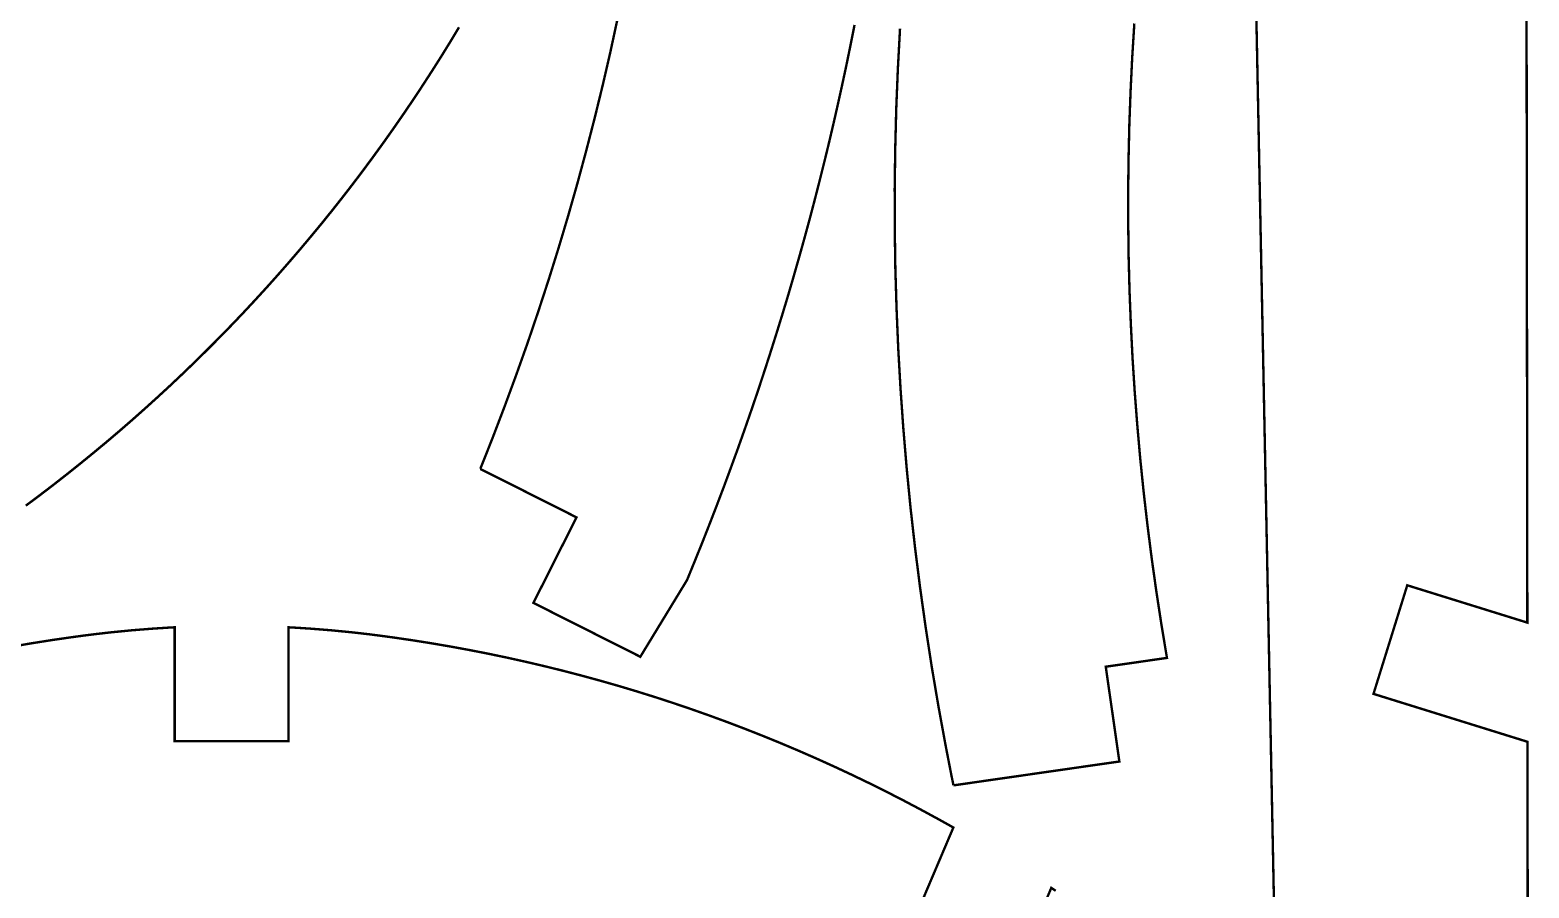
# Model space of a CAD drawing. Header units: metres. Extents: x 0 to 1595, y 0 to 995.
# Drawn here: x 1048 to 1298.4, y 421.4 to 564.8 of the extents above; entities that cross this region are included whole.
import ezdxf

# ---------------------------------------------------------------- set-up
doc = ezdxf.new("R2010")
doc.units = ezdxf.units.M

msp = doc.modelspace()

# ---------------------------------------------------------------- linework, layer by layer
for points in [[(1298.18, 402.344, 0.4, 0.4, 0), (1298.12, 445.844, 0.4, 0.4, 0), (1272.4, 453.844, 0.4, 0.4, 0), (1278.04, 471.986, 0.4, 0.4, 0), (1298.1, 465.75, 0.4, 0.4, 0), (1297.48, 956.56, 0.4, 0.4, 0), (1280.29, 961.906, 0.4, 0.4, 0), (1275.84, 947.582, 0.4, 0.4, 0), (1187.99, 974.907, 0.4, 0.4, 0), (1192.45, 989.229, 0.4, 0.4, 0), (1175.26, 994.576, 0.4, 0.4, 0), (1170.8, 980.253, 0.4, 0.4, 0), (1171.11, 839.825, 0.4, 0.4, 0), (1171.11, 839.825, 0.4, 0.4, 0), (1171.11, 839.825, 0, 0, 0), (1250.2, 827.792, 0, 0, 0), (1247.94, 812.963, 0, 0, 0), (1256.18, 398.649, 0, 0, 0)], [(1298.18, 402.344, 0, 0, 0), (1298.12, 445.844, 0, 0, 0), (1272.4, 453.844, 0, 0, 0), (1278.04, 471.986, 0, 0, 0), (1298.1, 465.75, 0, 0, 0), (1297.48, 956.56, 0, 0, 0), (1280.29, 961.906, 0, 0, 0), (1275.84, 947.582, 0, 0, 0), (1187.99, 974.907, 0, 0, 0), (1192.45, 989.229, 0, 0, 0), (1175.26, 994.576, 0, 0, 0), (1170.8, 980.253, 0, 0, 0), (1171.11, 839.825, 0, 0, 0), (1171.11, 839.825, 0, 0, 0), (1171.11, 839.825, 0.4, 0.4, 0), (1250.2, 827.792, 0.4, 0.4, 0), (1247.94, 812.963, 0.4, 0.4, 0), (1256.18, 398.649, 0.4, 0.4, 0)], [(1146.06, 566.343, 0, 0, 0), (1144.88, 560.879, 0, 0, 0), (1143.62, 555.431, 0, 0, 0), (1142.29, 549.997, 0, 0, 0), (1140.89, 544.581, 0, 0, 0), (1139.43, 539.179, 0, 0, 0), (1137.9, 533.796, 0, 0, 0), (1136.3, 528.431, 0, 0, 0), (1134.63, 523.085, 0, 0, 0), (1132.89, 517.758, 0, 0, 0), (1131.09, 512.45, 0, 0, 0), (1129.21, 507.164, 0, 0, 0), (1127.27, 501.899, 0, 0, 0), (1125.27, 496.656, 0, 0, 0), (1123.72, 492.738, 0, 0, 0), (1123.19, 491.436, 0, 0, 0), (1123.19, 491.436, 0, 0, 0), (1123.19, 491.436, 0.4, 0.4, 0), (1139.27, 483.335, 0.4, 0.4, 0), (1132.07, 469.047, 0.4, 0.4, 0), (1149.93, 460.046, 0.4, 0.4, 0), (1157.73, 472.858, 0.4, 0.4, 0), (1158.05, 473.635, 0.4, 0.4, 0), (1159, 475.965, 0.4, 0.4, 0), (1160.26, 479.079, 0.4, 0.4, 0), (1161.49, 482.201, 0.4, 0.4, 0), (1162.7, 485.331, 0.4, 0.4, 0), (1163.89, 488.467, 0.4, 0.4, 0), (1165.05, 491.61, 0.4, 0.4, 0), (1166.2, 494.76, 0.4, 0.4, 0), (1167.32, 497.917, 0.4, 0.4, 0), (1168.42, 501.081, 0.4, 0.4, 0), (1169.5, 504.251, 0.4, 0.4, 0), (1170.55, 507.429, 0.4, 0.4, 0), (1171.58, 510.613, 0.4, 0.4, 0), (1172.59, 513.803, 0.4, 0.4, 0), (1173.58, 516.999, 0.4, 0.4, 0), (1174.55, 520.201, 0.4, 0.4, 0), (1175.49, 523.41, 0.4, 0.4, 0), (1176.41, 526.624, 0.4, 0.4, 0), (1177.31, 529.843, 0.4, 0.4, 0), (1178.19, 533.069, 0.4, 0.4, 0), (1179.04, 536.3, 0.4, 0.4, 0), (1179.87, 539.536, 0.4, 0.4, 0), (1180.68, 542.778, 0.4, 0.4, 0), (1181.47, 546.025, 0.4, 0.4, 0), (1182.23, 549.276, 0.4, 0.4, 0), (1182.97, 552.532, 0.4, 0.4, 0), (1183.69, 555.794, 0.4, 0.4, 0), (1184.39, 559.06, 0.4, 0.4, 0), (1185.06, 562.331, 0.4, 0.4, 0), (1185.71, 565.606, 0.4, 0.4, 0)], [(1146.06, 566.343, 0.4, 0.4, 0), (1144.88, 560.879, 0.4, 0.4, 0), (1143.62, 555.431, 0.4, 0.4, 0), (1142.29, 549.997, 0.4, 0.4, 0), (1140.89, 544.581, 0.4, 0.4, 0), (1139.43, 539.179, 0.4, 0.4, 0), (1137.9, 533.796, 0.4, 0.4, 0), (1136.3, 528.431, 0.4, 0.4, 0), (1134.63, 523.085, 0.4, 0.4, 0), (1132.89, 517.758, 0.4, 0.4, 0), (1131.09, 512.45, 0.4, 0.4, 0), (1129.21, 507.164, 0.4, 0.4, 0), (1127.27, 501.899, 0.4, 0.4, 0), (1125.27, 496.656, 0.4, 0.4, 0), (1123.72, 492.738, 0.4, 0.4, 0), (1123.19, 491.436, 0.4, 0.4, 0), (1123.19, 491.436, 0.4, 0.4, 0), (1123.19, 491.436, 0, 0, 0), (1139.27, 483.335, 0, 0, 0), (1132.07, 469.047, 0, 0, 0), (1149.93, 460.046, 0, 0, 0), (1157.73, 472.858, 0, 0, 0), (1158.05, 473.635, 0, 0, 0), (1159, 475.965, 0, 0, 0), (1160.26, 479.079, 0, 0, 0), (1161.49, 482.201, 0, 0, 0), (1162.7, 485.331, 0, 0, 0), (1163.89, 488.467, 0, 0, 0), (1165.05, 491.61, 0, 0, 0), (1166.2, 494.76, 0, 0, 0), (1167.32, 497.917, 0, 0, 0), (1168.42, 501.081, 0, 0, 0), (1169.5, 504.251, 0, 0, 0), (1170.55, 507.429, 0, 0, 0), (1171.58, 510.613, 0, 0, 0), (1172.59, 513.803, 0, 0, 0), (1173.58, 516.999, 0, 0, 0), (1174.55, 520.201, 0, 0, 0), (1175.49, 523.41, 0, 0, 0), (1176.41, 526.624, 0, 0, 0), (1177.31, 529.843, 0, 0, 0), (1178.19, 533.069, 0, 0, 0), (1179.04, 536.3, 0, 0, 0), (1179.87, 539.536, 0, 0, 0), (1180.68, 542.778, 0, 0, 0), (1181.47, 546.025, 0, 0, 0), (1182.23, 549.276, 0, 0, 0), (1182.97, 552.532, 0, 0, 0), (1183.69, 555.794, 0, 0, 0), (1184.39, 559.06, 0, 0, 0), (1185.06, 562.331, 0, 0, 0), (1185.71, 565.606, 0, 0, 0)], [(1193.31, 564.969, 0, 0, 0), (1192.95, 558.301, 0, 0, 0), (1192.68, 551.629, 0, 0, 0), (1192.51, 544.954, 0, 0, 0), (1192.42, 538.276, 0, 0, 0), (1192.43, 531.599, 0, 0, 0), (1192.53, 524.921, 0, 0, 0), (1192.73, 518.244, 0, 0, 0), (1193.01, 511.571, 0, 0, 0), (1193.39, 504.899, 0, 0, 0), (1193.86, 498.232, 0, 0, 0), (1194.42, 491.569, 0, 0, 0), (1195.07, 484.912, 0, 0, 0), (1195.82, 478.262, 0, 0, 0), (1196.66, 471.621, 0, 0, 0), (1197.59, 464.988, 0, 0, 0), (1198.61, 458.364, 0, 0, 0), (1199.73, 451.751, 0, 0, 0), (1200.94, 445.15, 0, 0, 0), (1201.9, 440.206, 0, 0, 0), (1202.24, 438.561, 0, 0, 0), (1202.24, 438.561, 0, 0, 0), (1202.24, 438.561, 0.4, 0.4, 0), (1229.95, 442.547, 0.4, 0.4, 0), (1227.68, 458.383, 0.4, 0.4, 0), (1237.9, 459.854, 0.4, 0.4, 0), (1237.67, 461.239, 0.4, 0.4, 0), (1236.98, 465.396, 0.4, 0.4, 0), (1236.13, 470.946, 0.4, 0.4, 0), (1235.35, 476.501, 0.4, 0.4, 0), (1234.64, 482.065, 0.4, 0.4, 0), (1234, 487.633, 0.4, 0.4, 0), (1233.43, 493.208, 0.4, 0.4, 0), (1232.94, 498.786, 0.4, 0.4, 0), (1232.51, 504.369, 0.4, 0.4, 0), (1232.15, 509.954, 0.4, 0.4, 0), (1231.87, 515.543, 0.4, 0.4, 0), (1231.65, 521.133, 0.4, 0.4, 0), (1231.5, 526.724, 0.4, 0.4, 0), (1231.43, 532.315, 0.4, 0.4, 0), (1231.42, 537.907, 0.4, 0.4, 0), (1231.49, 543.499, 0.4, 0.4, 0), (1231.62, 549.088, 0.4, 0.4, 0), (1231.83, 554.675, 0.4, 0.4, 0), (1232.1, 560.26, 0.4, 0.4, 0), (1232.45, 565.84, 0.4, 0.4, 0)], [(1193.31, 564.969, 0.4, 0.4, 0), (1192.95, 558.301, 0.4, 0.4, 0), (1192.68, 551.629, 0.4, 0.4, 0), (1192.51, 544.954, 0.4, 0.4, 0), (1192.42, 538.276, 0.4, 0.4, 0), (1192.43, 531.599, 0.4, 0.4, 0), (1192.53, 524.921, 0.4, 0.4, 0), (1192.73, 518.244, 0.4, 0.4, 0), (1193.01, 511.571, 0.4, 0.4, 0), (1193.39, 504.899, 0.4, 0.4, 0), (1193.86, 498.232, 0.4, 0.4, 0), (1194.42, 491.569, 0.4, 0.4, 0), (1195.07, 484.912, 0.4, 0.4, 0), (1195.82, 478.262, 0.4, 0.4, 0), (1196.66, 471.621, 0.4, 0.4, 0), (1197.59, 464.988, 0.4, 0.4, 0), (1198.61, 458.364, 0.4, 0.4, 0), (1199.73, 451.751, 0.4, 0.4, 0), (1200.94, 445.15, 0.4, 0.4, 0), (1201.9, 440.206, 0.4, 0.4, 0), (1202.24, 438.561, 0.4, 0.4, 0), (1202.24, 438.561, 0.4, 0.4, 0), (1202.24, 438.561, 0, 0, 0), (1229.95, 442.547, 0, 0, 0), (1227.68, 458.383, 0, 0, 0), (1237.9, 459.854, 0, 0, 0), (1237.67, 461.239, 0, 0, 0), (1236.98, 465.396, 0, 0, 0), (1236.13, 470.946, 0, 0, 0), (1235.35, 476.501, 0, 0, 0), (1234.64, 482.065, 0, 0, 0), (1234, 487.633, 0, 0, 0), (1233.43, 493.208, 0, 0, 0), (1232.94, 498.786, 0, 0, 0), (1232.51, 504.369, 0, 0, 0), (1232.15, 509.954, 0, 0, 0), (1231.87, 515.543, 0, 0, 0), (1231.65, 521.133, 0, 0, 0), (1231.5, 526.724, 0, 0, 0), (1231.43, 532.315, 0, 0, 0), (1231.42, 537.907, 0, 0, 0), (1231.49, 543.499, 0, 0, 0), (1231.62, 549.088, 0, 0, 0), (1231.83, 554.675, 0, 0, 0), (1232.1, 560.26, 0, 0, 0), (1232.45, 565.84, 0, 0, 0)], [(1047.28, 485.29, 0.4, 0.4, 0), (1049.57, 487, 0.4, 0.4, 0), (1051.84, 488.732, 0.4, 0.4, 0), (1054.08, 490.488, 0.4, 0.4, 0), (1056.31, 492.267, 0.4, 0.4, 0), (1058.52, 494.068, 0.4, 0.4, 0), (1060.72, 495.893, 0.4, 0.4, 0), (1062.89, 497.739, 0.4, 0.4, 0), (1065.04, 499.608, 0.4, 0.4, 0), (1067.17, 501.499, 0.4, 0.4, 0), (1069.28, 503.411, 0.4, 0.4, 0), (1071.38, 505.346, 0.4, 0.4, 0), (1073.45, 507.301, 0.4, 0.4, 0), (1075.5, 509.279, 0.4, 0.4, 0), (1077.53, 511.278, 0.4, 0.4, 0), (1079.54, 513.299, 0.4, 0.4, 0), (1081.53, 515.339, 0.4, 0.4, 0), (1083.5, 517.4, 0.4, 0.4, 0), (1085.44, 519.483, 0.4, 0.4, 0), (1087.37, 521.586, 0.4, 0.4, 0), (1089.27, 523.708, 0.4, 0.4, 0), (1091.15, 525.851, 0.4, 0.4, 0), (1093.01, 528.015, 0.4, 0.4, 0), (1094.85, 530.199, 0.4, 0.4, 0), (1096.67, 532.4, 0.4, 0.4, 0), (1098.46, 534.622, 0.4, 0.4, 0), (1100.23, 536.864, 0.4, 0.4, 0), (1101.98, 539.125, 0.4, 0.4, 0), (1103.7, 541.404, 0.4, 0.4, 0), (1105.4, 543.703, 0.4, 0.4, 0), (1107.08, 546.021, 0.4, 0.4, 0), (1108.73, 548.356, 0.4, 0.4, 0), (1110.36, 550.71, 0.4, 0.4, 0), (1111.97, 553.082, 0.4, 0.4, 0), (1113.55, 555.472, 0.4, 0.4, 0), (1115.11, 557.881, 0.4, 0.4, 0), (1116.65, 560.307, 0.4, 0.4, 0), (1118.16, 562.75, 0.4, 0.4, 0), (1119.64, 565.211, 0.4, 0.4, 0)], [(1194.79, 414.025, 0.4, 0.4, 0), (1202.22, 431.514, 0.4, 0.4, 0), (1201.52, 431.911, 0.4, 0.4, 0), (1199.41, 433.083, 0.4, 0.4, 0), (1196.58, 434.617, 0.4, 0.4, 0), (1193.74, 436.115, 0.4, 0.4, 0), (1190.88, 437.579, 0.4, 0.4, 0), (1188, 439.007, 0.4, 0.4, 0), (1185.11, 440.399, 0.4, 0.4, 0), (1182.2, 441.754, 0.4, 0.4, 0), (1179.28, 443.075, 0.4, 0.4, 0), (1176.34, 444.358, 0.4, 0.4, 0), (1173.39, 445.607, 0.4, 0.4, 0), (1170.42, 446.819, 0.4, 0.4, 0), (1167.44, 447.994, 0.4, 0.4, 0), (1164.45, 449.133, 0.4, 0.4, 0), (1161.44, 450.236, 0.4, 0.4, 0), (1158.42, 451.301, 0.4, 0.4, 0), (1155.39, 452.331, 0.4, 0.4, 0), (1152.34, 453.324, 0.4, 0.4, 0), (1149.28, 454.278, 0.4, 0.4, 0), (1146.22, 455.196, 0.4, 0.4, 0), (1143.13, 456.078, 0.4, 0.4, 0), (1140.04, 456.921, 0.4, 0.4, 0), (1136.94, 457.726, 0.4, 0.4, 0), (1133.83, 458.494, 0.4, 0.4, 0), (1130.71, 459.225, 0.4, 0.4, 0), (1127.58, 459.918, 0.4, 0.4, 0), (1124.44, 460.574, 0.4, 0.4, 0), (1121.29, 461.19, 0.4, 0.4, 0), (1118.13, 461.769, 0.4, 0.4, 0), (1114.96, 462.31, 0.4, 0.4, 0), (1111.79, 462.813, 0.4, 0.4, 0), (1108.61, 463.276, 0.4, 0.4, 0), (1106.22, 463.6, 0.4, 0.4, 0), (1105.42, 463.701, 0.4, 0.4, 0), (1104.53, 463.814, 0.4, 0.4, 0), (1101.86, 464.119, 0.4, 0.4, 0), (1098.29, 464.469, 0.4, 0.4, 0), (1094.72, 464.751, 0.4, 0.4, 0), (1092.04, 464.921, 0.4, 0.4, 0), (1091.14, 464.967, 0.4, 0.4, 0), (1091.14, 445.967, 0.4, 0.4, 0), (1072.14, 445.967, 0.4, 0.4, 0), (1072.14, 464.967, 0.4, 0.4, 0), (1071.25, 464.921, 0.4, 0.4, 0), (1068.57, 464.751, 0.4, 0.4, 0), (1064.99, 464.469, 0.4, 0.4, 0), (1061.43, 464.119, 0.4, 0.4, 0), (1058.76, 463.814, 0.4, 0.4, 0), (1057.87, 463.701, 0.4, 0.4, 0), (1057.07, 463.6, 0.4, 0.4, 0), (1054.68, 463.276, 0.4, 0.4, 0), (1051.5, 462.813, 0.4, 0.4, 0), (1048.32, 462.31, 0.4, 0.4, 0), (1045.16, 461.769, 0.4, 0.4, 0)], [(1219.31, 420.95, 0.4, 0.4, 0), (1218.58, 421.436, 0.4, 0.4, 0), (1212.28, 406.601, 0.4, 0.4, 0)]]:
    msp.add_lwpolyline(points, format="xyseb")

doc.saveas('drawing.dxf')
